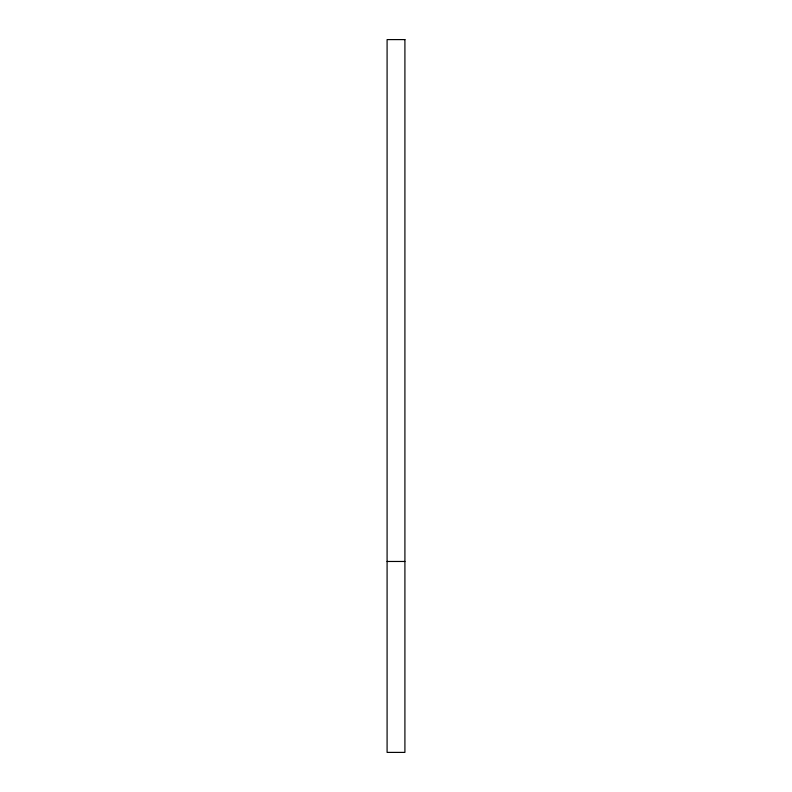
<?xml version="1.0" encoding="UTF-8"?>
<svg xmlns="http://www.w3.org/2000/svg" width="792" height="792" viewBox="0 0 792 792"><rect width="100%" height="100%" fill="white"/><g stroke="black" fill="none" stroke-linecap="round" stroke-linejoin="round"><path stroke-width="1.19" d="M387.09 561.469L404.91 561.469M404.91 39.6L387.09 39.6L387.09 752.4L404.91 752.4L404.91 39.6"/></g></svg>
